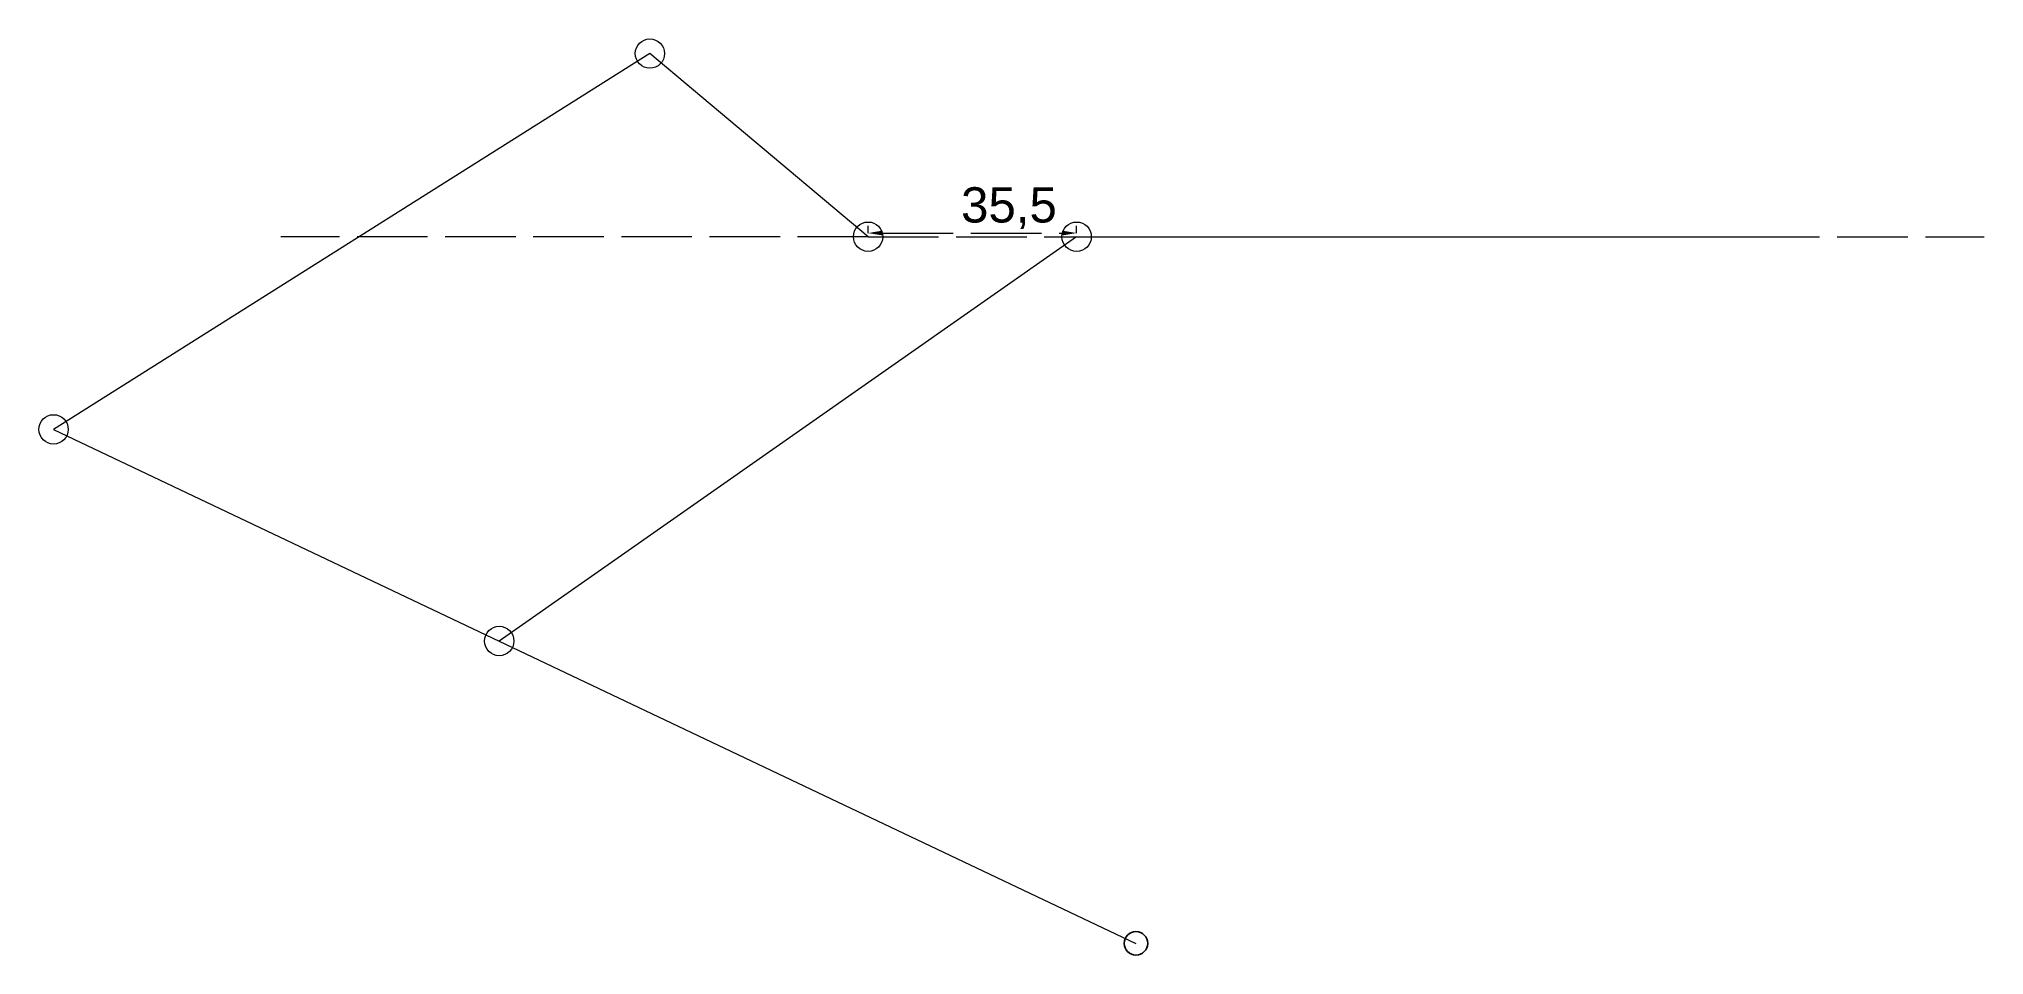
# Model space of a CAD drawing. Header units: millimetres. Extents: x -177 to 154, y -122 to 34.
import ezdxf

# ---------------------------------------------------------------- set-up
doc = ezdxf.new("R2010")
doc.units = ezdxf.units.MM
doc.linetypes.add('ACAD_ISO02W100', pattern=[15, 12, -3])
doc.layers.get('Defpoints').update_dxf_attribs({"lineweight": 30})
doc.layers.add('helper', color=21, linetype='ACAD_ISO02W100', lineweight=18)
doc.layers.add('Target', color=10, linetype='Continuous', lineweight=30)
doc.styles.get("Standard").update_dxf_attribs({"font": 'arial.ttf'})
doc.dimstyles.new('ISO-25', dxfattribs={"dimtxt": 2.5, "dimasz": 2.5, "dimexe": 1.25, "dimexo": 0.625, "dimtad": 1, "dimtxsty": 'Standard', "dimcen": 2.5, "dimadec": 0, "dimazin": 0, "dimtfac": 1, "dimtmove": 0, "dimatfit": 3, "dimfxl": 1, "dimarcsym": 0})

# ---------------------------------------------------------------- blocks, each defined once
blk = doc.blocks.new('*D2')
at = {"layer": 'Defpoints', "color": 0, "transparency": 16777216}
for p in [(-35.5, 0), (0, 0.62), (0, 0)]:
    blk.add_point(p, dxfattribs=at)
at = {"layer": 'helper', "color": 0, "lineweight": -2, "transparency": 16777216}
for p, q in [((-35.5, 0.62), (-35.5, 1.87)), ((-33, 0.62), (-2.5, 0.62)), ((0, 0.62), (0, 1.87))]:
    blk.add_line(p, q, dxfattribs=at)
at = {"layer": 'helper', "color": 0, "transparency": 16777216}
for points in [[(-33, 1.04), (-33, 0.21), (-35.5, 0.62)], [(-2.5, 1.04), (-2.5, 0.21), (0, 0.62)]]:
    blk.add_solid(points, dxfattribs=at)
at = {"layer": 'helper', "color": 0, "transparency": 16777216, "insert": (-11.52, 4.86), "char_height": 2.5, "attachment_point": 5}
blk.add_mtext('{\\H2.4x;35,5}', dxfattribs=at)

msp = doc.modelspace()

# ---------------------------------------------------------------- linework, layer by layer
for p, q in [((-72.653, 31.175), (-174.178, -32.799)), ((-35.5, 0), (-72.653, 31.175)), ((0, 0), (-98.298, -68.829)), ((-174.178, -32.799), (-98.298, -68.829)), ((-98.298, -68.829), (10.102, -120.302))]:
    msp.add_line(p, q)
for centre in [(-72.653, 31.175), (-35.5, 0), (0, 0), (-174.178, -32.799), (-98.298, -68.829)]:
    msp.add_circle(centre, 2.5)
at = {"layer": 'helper'}
for p, q in [((-35.5, 0), (-135.5, 0)), ((-35.5, 0), (154.5, 0)), ((0, 0), (120, 0))]:
    msp.add_line(p, q, dxfattribs=at)
at = {"layer": 'Target'}
msp.add_circle((10.102, -120.302), 2, dxfattribs=at)

# ---------------------------------------------------------------- dimensions: what is measured, and where the dimension line sits
at = {"layer": 'helper'}
dim = msp.add_linear_dim(base=(0, 0.625), p1=(-35.5, 0), p2=(0, 0), text='{\\H2.4x;<>}', dimstyle='ISO-25', dxfattribs=at)
dim.commit()
dim.dimension.update_dxf_attribs({"geometry": '*D2', "text_midpoint": (-11.52, 0.625), "dimtype": 160})

doc.saveas('drawing.dxf')
